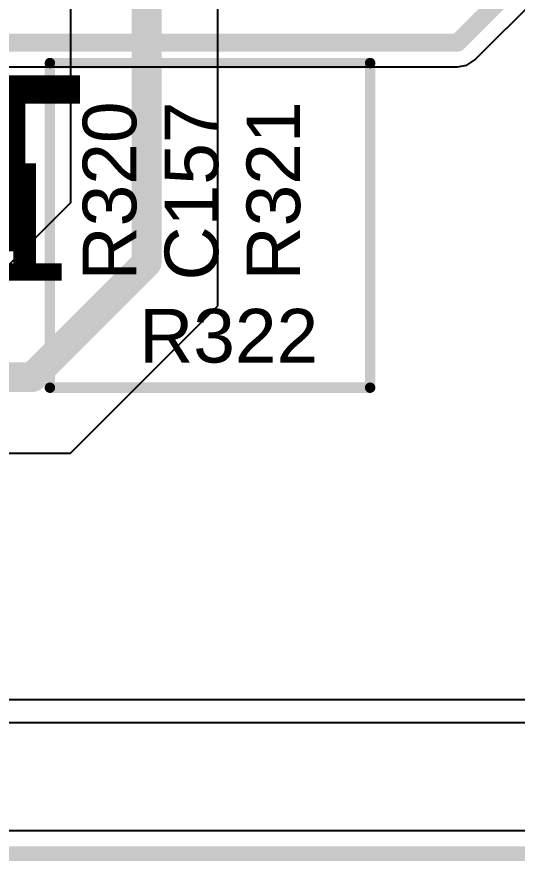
# Model space of a CAD drawing. Header units: inches. Extents: x -11 to 5379, y 0 to 5429.
# Drawn here: x 322.73 to 331.26, y -0.13 to 14.27 of the extents above; entities that cross this region are included whole.
import ezdxf

# ---------------------------------------------------------------- set-up
doc = ezdxf.new("R2010")
doc.units = ezdxf.units.IN
for name, color, linetype in [('Board Outline', 216, 'Continuous'), ('Bottom Layer', 5, 'Continuous'), ('GND', 16, 'Continuous'), ('PWR', 76, 'Continuous'), ('Top Layer', 1, 'Continuous'), ('Top Overlay', 2, 'Continuous')]:
    doc.layers.add(name, color=color, linetype=linetype)
doc.styles.add('Arial', font='', dxfattribs={"height": 0.2})
doc.styles.add('Arial_Bold', font='', dxfattribs={"height": 0.2})
doc.styles.get('Arial').set_extended_font_data('Arial')
doc.styles.get('Arial_Bold').set_extended_font_data('Arial', bold=True)

msp = doc.modelspace()

# ---------------------------------------------------------------- linework, layer by layer
at = {"layer": 'Board Outline'}
msp.add_lwpolyline([(0, 0, 0.254, 0.254, 0), (344, 0, 0.254, 0.254, 0)], format="xyseb", dxfattribs=at)
at = {"layer": 'Bottom Layer'}
for p, q in [((330.539, 13.537), (332.802, 15.8)), ((330.404, 13.447), (330.539, 13.537)), ((230.755, 13.416), (330.246, 13.416)), ((330.246, 13.416), (330.404, 13.447)), ((334.329, 0.388), (220.282, 0.388))]:
    msp.add_line(p, q, dxfattribs=at)
for points in [[(330.246, 13.83, 0.305, 0.305, 0), (332.77, 16.354, 0.305, 0.305, 0)], [(230.755, 13.83, 0.305, 0.305, 0), (330.246, 13.83, 0.305, 0.305, 0)]]:
    msp.add_lwpolyline(points, format="xyseb", dxfattribs=at)
msp.add_lwpolyline([(330.17, 13.83, 0.152, 0.152, 1), (330.322, 13.83, 0.152, 0.152, 1)], format="xyseb", close=True, dxfattribs=at)
msp.add_lwpolyline([(330.17, 13.83, 0.152, 0.152, 1), (330.322, 13.83, 0.152, 0.152, 1)], format="xyseb", close=True, dxfattribs=at)
at = {"layer": 'GND'}
for p, q in [((333.342, 2.625), (318.864, 2.625)), ((318.864, 2.236), (333.731, 2.236)), ((343.612, 0.388), (0.388, 0.388))]:
    msp.add_line(p, q, dxfattribs=at)
at = {"layer": 'PWR'}
msp.add_line((343.612, 0.388), (243.434, 0.388), dxfattribs=at)
at = {"layer": 'Top Layer'}
for p, q in [((323.646, 21.48), (323.646, 11.099)), ((323.646, 21.48), (323.646, 11.099)), ((326.157, 9.34), (326.157, 21.48)), ((326.157, 9.34), (326.157, 15.029)), ((323.646, 11.099), (322.072, 9.525)), ((323.646, 11.099), (322.072, 9.525)), ((323.646, 6.828), (326.157, 9.34)), ((323.646, 6.828), (326.157, 9.34)), ((315.819, 6.828), (323.646, 6.828)), ((315.819, 6.828), (323.646, 6.828)), ((334.329, 0.388), (220.282, 0.388))]:
    msp.add_line(p, q, dxfattribs=at)
for points in [[(324.944, 10.077, 0.508, 0.508, 0), (324.944, 20.653, 0.508, 0.508, 0)], [(322.994, 8.127, 0.508, 0.508, 0), (324.944, 10.077, 0.508, 0.508, 0)], [(314.355, 8.127, 0.508, 0.508, 0), (322.994, 8.127, 0.508, 0.508, 0)]]:
    msp.add_lwpolyline(points, format="xyseb", dxfattribs=at)
for points in [[(324.817, 10.077, 0.254, 0.254, 1), (325.071, 10.077, 0.254, 0.254, 1)], [(324.817, 10.077, 0.254, 0.254, 1), (325.071, 10.077, 0.254, 0.254, 1)], [(322.867, 8.127, 0.254, 0.254, 1), (323.121, 8.127, 0.254, 0.254, 1)], [(322.867, 8.127, 0.254, 0.254, 1), (323.121, 8.127, 0.254, 0.254, 1)]]:
    msp.add_lwpolyline(points, format="xyseb", close=True, dxfattribs=at)
at = {"layer": 'Top Overlay'}
for points in [[(323.294, 13.482, 0.178, 0.178, 0), (328.754, 13.482, 0.178, 0.178, 0)], [(323.294, 7.946, 0.178, 0.178, 0), (323.294, 13.482, 0.178, 0.178, 0)], [(328.754, 7.946, 0.178, 0.178, 0), (328.754, 13.482, 0.178, 0.178, 0)], [(323.294, 7.946, 0.178, 0.178, 0), (328.754, 7.946, 0.178, 0.178, 0)]]:
    msp.add_lwpolyline(points, format="xyseb", dxfattribs=at)
for points in [[(323.249, 13.482, 0.0889, 0.0889, 1), (323.338, 13.482, 0.0889, 0.0889, 1)], [(323.249, 13.482, 0.0889, 0.0889, 1), (323.338, 13.482, 0.0889, 0.0889, 1)], [(328.71, 13.482, 0.0889, 0.0889, 1), (328.799, 13.482, 0.0889, 0.0889, 1)], [(328.71, 13.482, 0.0889, 0.0889, 1), (328.799, 13.482, 0.0889, 0.0889, 1)], [(323.249, 7.946, 0.0889, 0.0889, 1), (323.338, 7.946, 0.0889, 0.0889, 1)], [(323.249, 7.946, 0.0889, 0.0889, 1), (323.338, 7.946, 0.0889, 0.0889, 1)], [(328.71, 7.946, 0.0889, 0.0889, 1), (328.799, 7.946, 0.0889, 0.0889, 1)], [(328.71, 7.946, 0.0889, 0.0889, 1), (328.799, 7.946, 0.0889, 0.0889, 1)]]:
    msp.add_lwpolyline(points, format="xyseb", close=True, dxfattribs=at)

# ---------------------------------------------------------------- texts
for s, height, style, p in [('VFD DIGITAL INPUTS SUPPORT', 3, 'Arial_Bold', (259.594, 10.273)), ('R322', 0.9144, 'Arial', (324.816, 8.375))]:
    msp.add_text(s, height=height, dxfattribs=dict(at, style=style)).set_placement(p)
for s, height, rotation, style, p in [('R320', 0.9144, 90, 'Arial', (324.767, 9.774)), ('C157', 0.9144, 90, 'Arial', (326.164, 9.774)), ('R321', 0.9144, 90, 'Arial', (327.561, 9.774)), ('1', 2, 360, 'Arial_Bold', (322.02, 9.77))]:
    msp.add_text(s, height=height, rotation=rotation, dxfattribs=dict(at, style=style)).set_placement(p)

doc.saveas('drawing.dxf')
